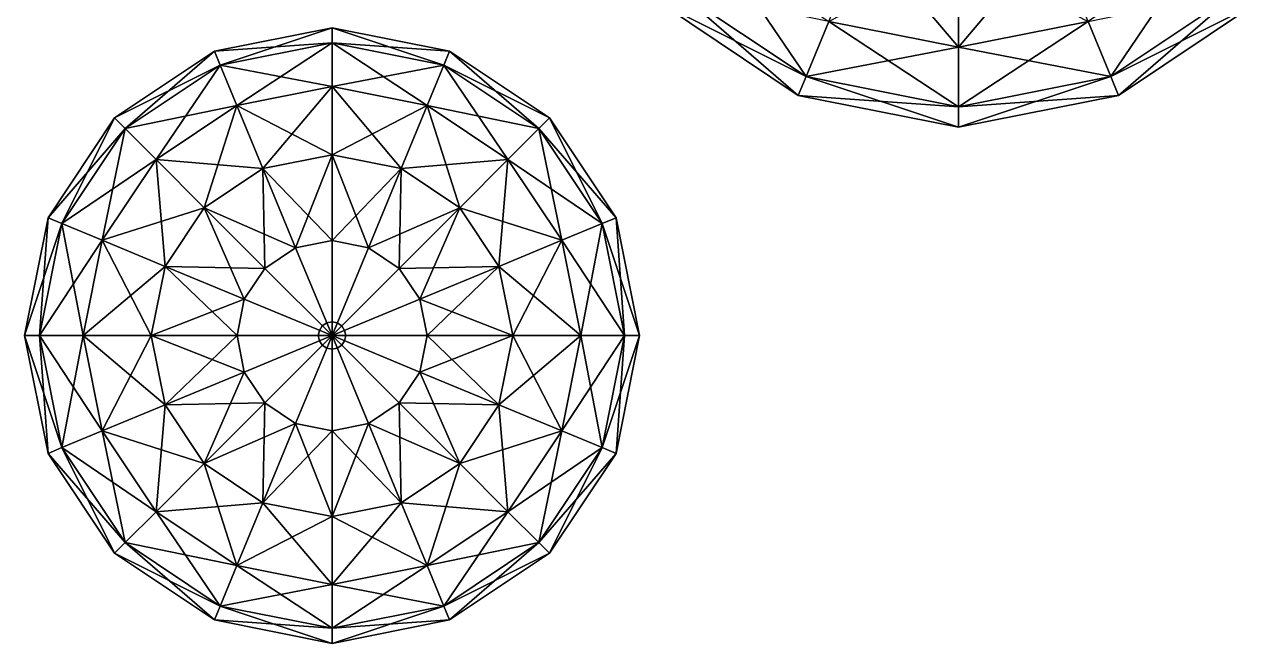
# Model space of a CAD drawing. Header units: metres. Extents: x -32.6 to 43.8, y -33.1 to 27.7.
# Drawn here: x -32.6 to -16.44, y -7.36 to 0.76 of the extents above; entities that cross this region are included whole.
import ezdxf

# ---------------------------------------------------------------- set-up
doc = ezdxf.new("R2010")
doc.units = ezdxf.units.M
for name, color, linetype in [('KMENY', 2, 'CONTINUOUS'), ('STROMY_OKOLI', 3, 'CONTINUOUS'), ('STROMY_ZAMERENE', 4, 'CONTINUOUS')]:
    doc.layers.add(name, color=color, linetype=linetype)

msp = doc.modelspace()

# ---------------------------------------------------------------- linework, layer by layer
at = {"layer": 'KMENY'}
for points in [[(-28.6899, -3.1905), (-28.7289, -3.2488), (-28.7289, -3.2488, 3.2456)], [(-28.6899, -3.1905), (-28.7289, -3.2488, 3.2456), (-28.6899, -3.1905, 3.2456)], [(-28.6315, -3.1514), (-28.6899, -3.1905), (-28.6899, -3.1905, 3.2456)], [(-28.6315, -3.1514), (-28.6899, -3.1905, 3.2456), (-28.6315, -3.1514, 3.2456)], [(-28.5626, -3.1377), (-28.6315, -3.1514), (-28.6315, -3.1514, 3.2456)], [(-28.5626, -3.1377), (-28.6315, -3.1514, 3.2456), (-28.5626, -3.1377, 3.2456)], [(-28.4937, -3.1514), (-28.5626, -3.1377), (-28.5626, -3.1377, 3.2456)], [(-28.4937, -3.1514), (-28.5626, -3.1377, 3.2456), (-28.4937, -3.1514, 3.2456)], [(-28.4353, -3.1905), (-28.4937, -3.1514), (-28.4937, -3.1514, 3.2456)], [(-28.4353, -3.1905), (-28.4937, -3.1514, 3.2456), (-28.4353, -3.1905, 3.2456)], [(-28.3963, -3.2488), (-28.4353, -3.1905), (-28.4353, -3.1905, 3.2456)], [(-28.3963, -3.2488), (-28.4353, -3.1905, 3.2456), (-28.3963, -3.2488, 3.2456)], [(-28.7289, -3.2488), (-28.7426, -3.3177), (-28.7426, -3.3177, 3.2456)], [(-28.7289, -3.2488), (-28.7426, -3.3177, 3.2456), (-28.7289, -3.2488, 3.2456)], [(-28.7426, -3.3177), (-28.7289, -3.3866), (-28.7289, -3.3866, 3.2456)], [(-28.7426, -3.3177), (-28.7289, -3.3866, 3.2456), (-28.7426, -3.3177, 3.2456)], [(-28.7289, -3.3866), (-28.6899, -3.445), (-28.6899, -3.445, 3.2456)], [(-28.7289, -3.3866), (-28.6899, -3.445, 3.2456), (-28.7289, -3.3866, 3.2456)], [(-28.4353, -3.445), (-28.3963, -3.3866), (-28.3963, -3.3866, 3.2456)], [(-28.4353, -3.445), (-28.3963, -3.3866, 3.2456), (-28.4353, -3.445, 3.2456)], [(-28.3826, -3.3177), (-28.3963, -3.2488), (-28.3963, -3.2488, 3.2456)], [(-28.3826, -3.3177), (-28.3963, -3.2488, 3.2456), (-28.3826, -3.3177, 3.2456)], [(-28.3963, -3.3866), (-28.3826, -3.3177), (-28.3826, -3.3177, 3.2456)], [(-28.3963, -3.3866), (-28.3826, -3.3177, 3.2456), (-28.3963, -3.3866, 3.2456)], [(-28.6899, -3.445), (-28.6315, -3.484), (-28.6315, -3.484, 3.2456)], [(-28.6899, -3.445), (-28.6315, -3.484, 3.2456), (-28.6899, -3.445, 3.2456)], [(-28.6315, -3.484), (-28.5626, -3.4977), (-28.5626, -3.4977, 3.2456)], [(-28.6315, -3.484), (-28.5626, -3.4977, 3.2456), (-28.6315, -3.484, 3.2456)], [(-28.5626, -3.4977), (-28.4937, -3.484), (-28.4937, -3.484, 3.2456)], [(-28.5626, -3.4977), (-28.4937, -3.484, 3.2456), (-28.5626, -3.4977, 3.2456)], [(-28.4937, -3.484), (-28.4353, -3.445), (-28.4353, -3.445, 3.2456)], [(-28.4937, -3.484), (-28.4353, -3.445, 3.2456), (-28.4937, -3.484, 3.2456)]]:
    msp.add_3dface(points, dxfattribs=at)
at = {"layer": 'STROMY_OKOLI'}
for points in [[(-28.5626, 0.5236, 6.9171), (-30.1082, 0.4138, 5.669), (-28.5626, 0.7213, 5.669)], [(-28.5626, 0.7213, 5.669), (-30.1082, 0.4138, 5.669), (-30.0326, 0.2312, 4.4209)], [(-28.5626, 0.7213, 5.669), (-30.0326, 0.2312, 4.4209), (-28.5626, 0.5236, 4.4209)], [(-27.0926, 0.2312, 6.9171), (-28.5626, 0.5236, 6.9171), (-28.5626, 0.7213, 5.669)], [(-27.0926, 0.2312, 6.9171), (-28.5626, 0.7213, 5.669), (-27.0169, 0.4138, 5.669)], [(-27.0169, 0.4138, 5.669), (-28.5626, 0.7213, 5.669), (-28.5626, 0.5236, 4.4209)], [(-28.5626, 0.5236, 6.9171), (-30.0326, 0.2312, 6.9171), (-30.1082, 0.4138, 5.669)], [(-28.5626, -0.0501, 8.0431), (-30.0326, 0.2312, 6.9171), (-28.5626, 0.5236, 6.9171)], [(-28.5626, 0.5236, 4.4209), (-30.0326, 0.2312, 4.4209), (-29.813, -0.2989, 3.295)], [(-28.5626, 0.5236, 4.4209), (-29.813, -0.2989, 3.295), (-28.5626, -0.0501, 3.295)], [(-27.3121, -0.2989, 8.0431), (-28.5626, -0.0501, 8.0431), (-28.5626, 0.5236, 6.9171)], [(-27.3121, -0.2989, 8.0431), (-28.5626, 0.5236, 6.9171), (-27.0926, 0.2312, 6.9171)], [(-27.0169, 0.4138, 5.669), (-28.5626, 0.5236, 4.4209), (-27.0926, 0.2312, 4.4209)], [(-27.0926, 0.2312, 4.4209), (-28.5626, 0.5236, 4.4209), (-28.5626, -0.0501, 3.295)], [(-30.0326, 0.2312, 6.9171), (-31.4186, -0.4617, 5.669), (-30.1082, 0.4138, 5.669)], [(-30.1082, 0.4138, 5.669), (-31.4186, -0.4617, 5.669), (-31.2788, -0.6015, 4.4209)], [(-30.1082, 0.4138, 5.669), (-31.2788, -0.6015, 4.4209), (-30.0326, 0.2312, 4.4209)], [(-25.8464, -0.6015, 6.9171), (-27.0926, 0.2312, 6.9171), (-27.0169, 0.4138, 5.669)], [(-25.7066, -0.4617, 5.669), (-27.0169, 0.4138, 5.669), (-27.0926, 0.2312, 4.4209)], [(-25.8464, -0.6015, 6.9171), (-27.0169, 0.4138, 5.669), (-25.7066, -0.4617, 5.669)], [(-30.0326, 0.2312, 6.9171), (-31.2788, -0.6015, 6.9171), (-31.4186, -0.4617, 5.669)], [(-29.813, -0.2989, 8.0431), (-31.2788, -0.6015, 6.9171), (-30.0326, 0.2312, 6.9171)], [(-30.0326, 0.2312, 4.4209), (-31.2788, -0.6015, 4.4209), (-30.8731, -1.0072, 3.295)], [(-30.0326, 0.2312, 4.4209), (-30.8731, -1.0072, 3.295), (-29.813, -0.2989, 3.295)], [(-28.5626, -0.0501, 8.0431), (-29.813, -0.2989, 8.0431), (-30.0326, 0.2312, 6.9171)], [(-27.0926, 0.2312, 4.4209), (-28.5626, -0.0501, 3.295), (-27.3121, -0.2989, 3.295)], [(-26.252, -1.0072, 8.0431), (-27.3121, -0.2989, 8.0431), (-27.0926, 0.2312, 6.9171)], [(-25.8464, -0.6015, 4.4209), (-27.0926, 0.2312, 4.4209), (-27.3121, -0.2989, 3.295)], [(-26.252, -1.0072, 8.0431), (-27.0926, 0.2312, 6.9171), (-25.8464, -0.6015, 6.9171)], [(-25.7066, -0.4617, 5.669), (-27.0926, 0.2312, 4.4209), (-25.8464, -0.6015, 4.4209)], [(-28.5626, -0.9437, 8.9366), (-29.813, -0.2989, 8.0431), (-28.5626, -0.0501, 8.0431)], [(-28.5626, -0.0501, 3.295), (-29.813, -0.2989, 3.295), (-29.4711, -1.1244, 2.4014)], [(-28.5626, -0.0501, 3.295), (-29.4711, -1.1244, 2.4014), (-28.5626, -0.9437, 2.4014)], [(-27.6541, -1.1244, 8.9366), (-28.5626, -0.9437, 8.9366), (-28.5626, -0.0501, 8.0431)], [(-27.6541, -1.1244, 8.9366), (-28.5626, -0.0501, 8.0431), (-27.3121, -0.2989, 8.0431)], [(-27.3121, -0.2989, 3.295), (-28.5626, -0.0501, 3.295), (-28.5626, -0.9437, 2.4014)], [(-29.813, -0.2989, 8.0431), (-30.8731, -1.0072, 8.0431), (-31.2788, -0.6015, 6.9171)], [(-29.4711, -1.1244, 8.9366), (-30.8731, -1.0072, 8.0431), (-29.813, -0.2989, 8.0431)], [(-29.813, -0.2989, 3.295), (-30.8731, -1.0072, 3.295), (-30.2413, -1.639, 2.4014)], [(-29.813, -0.2989, 3.295), (-30.2413, -1.639, 2.4014), (-29.4711, -1.1244, 2.4014)], [(-28.5626, -0.9437, 8.9366), (-29.4711, -1.1244, 8.9366), (-29.813, -0.2989, 8.0431)], [(-27.3121, -0.2989, 3.295), (-28.5626, -0.9437, 2.4014), (-27.6541, -1.1244, 2.4014)], [(-26.8839, -1.639, 8.9366), (-27.6541, -1.1244, 8.9366), (-27.3121, -0.2989, 8.0431)], [(-26.252, -1.0072, 3.295), (-27.3121, -0.2989, 3.295), (-27.6541, -1.1244, 2.4014)], [(-26.8839, -1.639, 8.9366), (-27.3121, -0.2989, 8.0431), (-26.252, -1.0072, 8.0431)], [(-25.8464, -0.6015, 4.4209), (-27.3121, -0.2989, 3.295), (-26.252, -1.0072, 3.295)], [(-31.2788, -0.6015, 6.9171), (-32.2941, -1.7721, 5.669), (-31.4186, -0.4617, 5.669)], [(-31.4186, -0.4617, 5.669), (-32.2941, -1.7721, 5.669), (-32.1115, -1.8477, 4.4209)], [(-31.4186, -0.4617, 5.669), (-32.1115, -1.8477, 4.4209), (-31.2788, -0.6015, 4.4209)], [(-25.0137, -1.8477, 6.9171), (-25.8464, -0.6015, 6.9171), (-25.7066, -0.4617, 5.669)], [(-24.8311, -1.7721, 5.669), (-25.7066, -0.4617, 5.669), (-25.8464, -0.6015, 4.4209)], [(-25.0137, -1.8477, 6.9171), (-25.7066, -0.4617, 5.669), (-24.8311, -1.7721, 5.669)], [(-31.2788, -0.6015, 6.9171), (-32.1115, -1.8477, 6.9171), (-32.2941, -1.7721, 5.669)], [(-30.8731, -1.0072, 8.0431), (-32.1115, -1.8477, 6.9171), (-31.2788, -0.6015, 6.9171)], [(-31.2788, -0.6015, 4.4209), (-32.1115, -1.8477, 4.4209), (-31.5815, -2.0673, 3.295)], [(-31.2788, -0.6015, 4.4209), (-31.5815, -2.0673, 3.295), (-30.8731, -1.0072, 3.295)], [(-25.5437, -2.0673, 8.0431), (-26.252, -1.0072, 8.0431), (-25.8464, -0.6015, 6.9171)], [(-25.0137, -1.8477, 4.4209), (-25.8464, -0.6015, 4.4209), (-26.252, -1.0072, 3.295)], [(-25.5437, -2.0673, 8.0431), (-25.8464, -0.6015, 6.9171), (-25.0137, -1.8477, 6.9171)], [(-24.8311, -1.7721, 5.669), (-25.8464, -0.6015, 4.4209), (-25.0137, -1.8477, 4.4209)], [(-28.5626, -2.0696, 9.5103), (-29.4711, -1.1244, 8.9366), (-28.5626, -0.9437, 8.9366)], [(-28.5626, -0.9437, 2.4014), (-29.4711, -1.1244, 2.4014), (-29.0402, -2.1646, 1.8277)], [(-28.5626, -0.9437, 2.4014), (-29.0402, -2.1646, 1.8277), (-28.5626, -2.0696, 1.8277)], [(-28.085, -2.1646, 9.5103), (-28.5626, -2.0696, 9.5103), (-28.5626, -0.9437, 8.9366)], [(-28.085, -2.1646, 9.5103), (-28.5626, -0.9437, 8.9366), (-27.6541, -1.1244, 8.9366)], [(-27.6541, -1.1244, 2.4014), (-28.5626, -0.9437, 2.4014), (-28.5626, -2.0696, 1.8277)], [(-30.8731, -1.0072, 8.0431), (-31.5815, -2.0673, 8.0431), (-32.1115, -1.8477, 6.9171)], [(-30.2413, -1.639, 8.9366), (-31.5815, -2.0673, 8.0431), (-30.8731, -1.0072, 8.0431)], [(-30.8731, -1.0072, 3.295), (-31.5815, -2.0673, 3.295), (-30.7559, -2.4092, 2.4014)], [(-29.4711, -1.1244, 8.9366), (-30.2413, -1.639, 8.9366), (-30.8731, -1.0072, 8.0431)], [(-30.8731, -1.0072, 3.295), (-30.7559, -2.4092, 2.4014), (-30.2413, -1.639, 2.4014)], [(-29.0402, -2.1646, 9.5103), (-30.2413, -1.639, 8.9366), (-29.4711, -1.1244, 8.9366)], [(-29.4711, -1.1244, 2.4014), (-30.2413, -1.639, 2.4014), (-29.4451, -2.4352, 1.8277)], [(-28.5626, -2.0696, 9.5103), (-29.0402, -2.1646, 9.5103), (-29.4711, -1.1244, 8.9366)], [(-29.4711, -1.1244, 2.4014), (-29.4451, -2.4352, 1.8277), (-29.0402, -2.1646, 1.8277)], [(-27.6541, -1.1244, 2.4014), (-28.5626, -2.0696, 1.8277), (-28.085, -2.1646, 1.8277)], [(-27.68, -2.4352, 9.5103), (-28.085, -2.1646, 9.5103), (-27.6541, -1.1244, 8.9366)], [(-26.8839, -1.639, 2.4014), (-27.6541, -1.1244, 2.4014), (-28.085, -2.1646, 1.8277)], [(-27.68, -2.4352, 9.5103), (-27.6541, -1.1244, 8.9366), (-26.8839, -1.639, 8.9366)], [(-26.252, -1.0072, 3.295), (-27.6541, -1.1244, 2.4014), (-26.8839, -1.639, 2.4014)], [(-26.3692, -2.4092, 8.9366), (-26.8839, -1.639, 8.9366), (-26.252, -1.0072, 8.0431)], [(-25.5437, -2.0673, 3.295), (-26.252, -1.0072, 3.295), (-26.8839, -1.639, 2.4014)], [(-26.3692, -2.4092, 8.9366), (-26.252, -1.0072, 8.0431), (-25.5437, -2.0673, 8.0431)], [(-25.0137, -1.8477, 4.4209), (-26.252, -1.0072, 3.295), (-25.5437, -2.0673, 3.295)], [(-32.1115, -1.8477, 6.9171), (-32.6016, -3.3177, 5.669), (-32.2941, -1.7721, 5.669)], [(-32.2941, -1.7721, 5.669), (-32.6016, -3.3177, 5.669), (-32.4039, -3.3177, 4.4209)], [(-32.2941, -1.7721, 5.669), (-32.4039, -3.3177, 4.4209), (-32.1115, -1.8477, 4.4209)], [(-30.2413, -1.639, 8.9366), (-30.7559, -2.4092, 8.9366), (-31.5815, -2.0673, 8.0431)], [(-29.4451, -2.4352, 9.5103), (-30.7559, -2.4092, 8.9366), (-30.2413, -1.639, 8.9366)], [(-30.2413, -1.639, 2.4014), (-30.7559, -2.4092, 2.4014), (-29.7157, -2.8401, 1.8277)], [(-29.0402, -2.1646, 9.5103), (-29.4451, -2.4352, 9.5103), (-30.2413, -1.639, 8.9366)], [(-30.2413, -1.639, 2.4014), (-29.7157, -2.8401, 1.8277), (-29.4451, -2.4352, 1.8277)], [(-26.8839, -1.639, 2.4014), (-28.085, -2.1646, 1.8277), (-27.68, -2.4352, 1.8277)], [(-27.4095, -2.8401, 9.5103), (-27.68, -2.4352, 9.5103), (-26.8839, -1.639, 8.9366)], [(-26.3692, -2.4092, 2.4014), (-26.8839, -1.639, 2.4014), (-27.68, -2.4352, 1.8277)], [(-27.4095, -2.8401, 9.5103), (-26.8839, -1.639, 8.9366), (-26.3692, -2.4092, 8.9366)], [(-25.5437, -2.0673, 3.295), (-26.8839, -1.639, 2.4014), (-26.3692, -2.4092, 2.4014)], [(-24.7213, -3.3177, 6.9171), (-25.0137, -1.8477, 6.9171), (-24.8311, -1.7721, 5.669)], [(-24.5236, -3.3177, 5.669), (-24.8311, -1.7721, 5.669), (-25.0137, -1.8477, 4.4209)], [(-24.7213, -3.3177, 6.9171), (-24.8311, -1.7721, 5.669), (-24.5236, -3.3177, 5.669)], [(-32.1115, -1.8477, 6.9171), (-32.4039, -3.3177, 6.9171), (-32.6016, -3.3177, 5.669)], [(-31.5815, -2.0673, 8.0431), (-32.4039, -3.3177, 6.9171), (-32.1115, -1.8477, 6.9171)], [(-32.1115, -1.8477, 4.4209), (-32.4039, -3.3177, 4.4209), (-31.8302, -3.3177, 3.295)], [(-32.1115, -1.8477, 4.4209), (-31.8302, -3.3177, 3.295), (-31.5815, -2.0673, 3.295)], [(-25.295, -3.3177, 8.0431), (-25.5437, -2.0673, 8.0431), (-25.0137, -1.8477, 6.9171)], [(-24.7213, -3.3177, 4.4209), (-25.0137, -1.8477, 4.4209), (-25.5437, -2.0673, 3.295)], [(-25.295, -3.3177, 8.0431), (-25.0137, -1.8477, 6.9171), (-24.7213, -3.3177, 6.9171)], [(-24.5236, -3.3177, 5.669), (-25.0137, -1.8477, 4.4209), (-24.7213, -3.3177, 4.4209)], [(-31.5815, -2.0673, 8.0431), (-31.8302, -3.3177, 8.0431), (-32.4039, -3.3177, 6.9171)], [(-30.7559, -2.4092, 8.9366), (-31.8302, -3.3177, 8.0431), (-31.5815, -2.0673, 8.0431)], [(-31.5815, -2.0673, 3.295), (-31.8302, -3.3177, 3.295), (-30.9366, -3.3177, 2.4014)], [(-31.5815, -2.0673, 3.295), (-30.9366, -3.3177, 2.4014), (-30.7559, -2.4092, 2.4014)], [(-28.5626, -3.3177, 9.708), (-29.0402, -2.1646, 9.5103), (-28.5626, -2.0696, 9.5103)], [(-28.5626, -2.0696, 1.8277), (-29.0402, -2.1646, 1.8277), (-28.5626, -3.3177, 1.63)], [(-28.5626, -3.3177, 9.708), (-28.5626, -2.0696, 9.5103), (-28.085, -2.1646, 9.5103)], [(-28.085, -2.1646, 1.8277), (-28.5626, -2.0696, 1.8277), (-28.5626, -3.3177, 1.63)], [(-26.1885, -3.3177, 8.9366), (-26.3692, -2.4092, 8.9366), (-25.5437, -2.0673, 8.0431)], [(-25.295, -3.3177, 3.295), (-25.5437, -2.0673, 3.295), (-26.3692, -2.4092, 2.4014)], [(-26.1885, -3.3177, 8.9366), (-25.5437, -2.0673, 8.0431), (-25.295, -3.3177, 8.0431)], [(-24.7213, -3.3177, 4.4209), (-25.5437, -2.0673, 3.295), (-25.295, -3.3177, 3.295)], [(-28.5626, -3.3177, 9.708), (-29.4451, -2.4352, 9.5103), (-29.0402, -2.1646, 9.5103)], [(-29.0402, -2.1646, 1.8277), (-29.4451, -2.4352, 1.8277), (-28.5626, -3.3177, 1.63)], [(-28.5626, -3.3177, 9.708), (-28.085, -2.1646, 9.5103), (-27.68, -2.4352, 9.5103)], [(-27.68, -2.4352, 1.8277), (-28.085, -2.1646, 1.8277), (-28.5626, -3.3177, 1.63)], [(-30.7559, -2.4092, 8.9366), (-30.9366, -3.3177, 8.9366), (-31.8302, -3.3177, 8.0431)], [(-29.7157, -2.8401, 9.5103), (-30.9366, -3.3177, 8.9366), (-30.7559, -2.4092, 8.9366)], [(-30.7559, -2.4092, 2.4014), (-30.9366, -3.3177, 2.4014), (-29.8107, -3.3177, 1.8277)], [(-29.4451, -2.4352, 9.5103), (-29.7157, -2.8401, 9.5103), (-30.7559, -2.4092, 8.9366)], [(-30.7559, -2.4092, 2.4014), (-29.8107, -3.3177, 1.8277), (-29.7157, -2.8401, 1.8277)], [(-26.3692, -2.4092, 2.4014), (-27.68, -2.4352, 1.8277), (-27.4095, -2.8401, 1.8277)], [(-27.3145, -3.3177, 9.5103), (-27.4095, -2.8401, 9.5103), (-26.3692, -2.4092, 8.9366)], [(-26.1885, -3.3177, 2.4014), (-26.3692, -2.4092, 2.4014), (-27.4095, -2.8401, 1.8277)], [(-27.3145, -3.3177, 9.5103), (-26.3692, -2.4092, 8.9366), (-26.1885, -3.3177, 8.9366)], [(-25.295, -3.3177, 3.295), (-26.3692, -2.4092, 2.4014), (-26.1885, -3.3177, 2.4014)], [(-28.5626, -3.3177, 9.708), (-29.7157, -2.8401, 9.5103), (-29.4451, -2.4352, 9.5103)], [(-29.4451, -2.4352, 1.8277), (-29.7157, -2.8401, 1.8277), (-28.5626, -3.3177, 1.63)], [(-28.5626, -3.3177, 9.708), (-27.68, -2.4352, 9.5103), (-27.4095, -2.8401, 9.5103)], [(-27.4095, -2.8401, 1.8277), (-27.68, -2.4352, 1.8277), (-28.5626, -3.3177, 1.63)], [(-29.7157, -2.8401, 9.5103), (-29.8107, -3.3177, 9.5103), (-30.9366, -3.3177, 8.9366)], [(-28.5626, -3.3177, 9.708), (-29.8107, -3.3177, 9.5103), (-29.7157, -2.8401, 9.5103)], [(-29.7157, -2.8401, 1.8277), (-29.8107, -3.3177, 1.8277), (-28.5626, -3.3177, 1.63)], [(-28.5626, -3.3177, 9.708), (-27.4095, -2.8401, 9.5103), (-27.3145, -3.3177, 9.5103)], [(-27.3145, -3.3177, 1.8277), (-27.4095, -2.8401, 1.8277), (-28.5626, -3.3177, 1.63)], [(-26.1885, -3.3177, 2.4014), (-27.4095, -2.8401, 1.8277), (-27.3145, -3.3177, 1.8277)], [(-32.4039, -3.3177, 6.9171), (-32.2941, -4.8634, 5.669), (-32.6016, -3.3177, 5.669)], [(-32.6016, -3.3177, 5.669), (-32.2941, -4.8634, 5.669), (-32.1115, -4.7877, 4.4209)], [(-32.6016, -3.3177, 5.669), (-32.1115, -4.7877, 4.4209), (-32.4039, -3.3177, 4.4209)], [(-31.8302, -3.3177, 8.0431), (-32.1115, -4.7877, 6.9171), (-32.4039, -3.3177, 6.9171)], [(-32.4039, -3.3177, 6.9171), (-32.1115, -4.7877, 6.9171), (-32.2941, -4.8634, 5.669)], [(-32.4039, -3.3177, 4.4209), (-32.1115, -4.7877, 4.4209), (-31.5815, -4.5682, 3.295)], [(-32.4039, -3.3177, 4.4209), (-31.5815, -4.5682, 3.295), (-31.8302, -3.3177, 3.295)], [(-31.8302, -3.3177, 8.0431), (-31.5815, -4.5682, 8.0431), (-32.1115, -4.7877, 6.9171)], [(-30.9366, -3.3177, 8.9366), (-31.5815, -4.5682, 8.0431), (-31.8302, -3.3177, 8.0431)], [(-31.8302, -3.3177, 3.295), (-31.5815, -4.5682, 3.295), (-30.7559, -4.2262, 2.4014)], [(-31.8302, -3.3177, 3.295), (-30.7559, -4.2262, 2.4014), (-30.9366, -3.3177, 2.4014)], [(-30.9366, -3.3177, 8.9366), (-30.7559, -4.2262, 8.9366), (-31.5815, -4.5682, 8.0431)], [(-29.8107, -3.3177, 9.5103), (-30.7559, -4.2262, 8.9366), (-30.9366, -3.3177, 8.9366)], [(-30.9366, -3.3177, 2.4014), (-30.7559, -4.2262, 2.4014), (-29.7157, -3.7954, 1.8277)], [(-30.9366, -3.3177, 2.4014), (-29.7157, -3.7954, 1.8277), (-29.8107, -3.3177, 1.8277)], [(-29.8107, -3.3177, 9.5103), (-29.7157, -3.7954, 9.5103), (-30.7559, -4.2262, 8.9366)], [(-28.5626, -3.3177, 9.708), (-29.7157, -3.7954, 9.5103), (-29.8107, -3.3177, 9.5103)], [(-29.8107, -3.3177, 1.8277), (-29.7157, -3.7954, 1.8277), (-28.5626, -3.3177, 1.63)], [(-28.5626, -3.3177, 9.708), (-29.4451, -4.2003, 9.5103), (-29.7157, -3.7954, 9.5103)], [(-29.7157, -3.7954, 1.8277), (-29.4451, -4.2003, 1.8277), (-28.5626, -3.3177, 1.63)], [(-28.5626, -3.3177, 9.708), (-29.0402, -4.4708, 9.5103), (-29.4451, -4.2003, 9.5103)], [(-29.4451, -4.2003, 1.8277), (-29.0402, -4.4708, 1.8277), (-28.5626, -3.3177, 1.63)], [(-28.5626, -3.3177, 9.708), (-28.5626, -4.5658, 9.5103), (-29.0402, -4.4708, 9.5103)], [(-29.0402, -4.4708, 1.8277), (-28.5626, -4.5658, 1.8277), (-28.5626, -3.3177, 1.63)], [(-28.5626, -3.3177, 9.708), (-28.085, -4.4708, 9.5103), (-28.5626, -4.5658, 9.5103)], [(-28.5626, -3.3177, 9.708), (-27.68, -4.2003, 9.5103), (-28.085, -4.4708, 9.5103)], [(-28.5626, -3.3177, 9.708), (-27.4095, -3.7954, 9.5103), (-27.68, -4.2003, 9.5103)], [(-28.5626, -3.3177, 9.708), (-27.3145, -3.3177, 9.5103), (-27.4095, -3.7954, 9.5103)], [(-28.5626, -4.5658, 1.8277), (-28.085, -4.4708, 1.8277), (-28.5626, -3.3177, 1.63)], [(-28.085, -4.4708, 1.8277), (-27.68, -4.2003, 1.8277), (-28.5626, -3.3177, 1.63)], [(-27.68, -4.2003, 1.8277), (-27.4095, -3.7954, 1.8277), (-28.5626, -3.3177, 1.63)], [(-27.4095, -3.7954, 1.8277), (-27.3145, -3.3177, 1.8277), (-28.5626, -3.3177, 1.63)], [(-27.4095, -3.7954, 9.5103), (-27.3145, -3.3177, 9.5103), (-26.1885, -3.3177, 8.9366)], [(-27.4095, -3.7954, 9.5103), (-26.1885, -3.3177, 8.9366), (-26.3692, -4.2262, 8.9366)], [(-26.3692, -4.2262, 2.4014), (-27.3145, -3.3177, 1.8277), (-27.4095, -3.7954, 1.8277)], [(-26.3692, -4.2262, 2.4014), (-26.1885, -3.3177, 2.4014), (-27.3145, -3.3177, 1.8277)], [(-26.3692, -4.2262, 8.9366), (-26.1885, -3.3177, 8.9366), (-25.295, -3.3177, 8.0431)], [(-26.3692, -4.2262, 8.9366), (-25.295, -3.3177, 8.0431), (-25.5437, -4.5682, 8.0431)], [(-25.5437, -4.5682, 3.295), (-26.1885, -3.3177, 2.4014), (-26.3692, -4.2262, 2.4014)], [(-25.5437, -4.5682, 3.295), (-25.295, -3.3177, 3.295), (-26.1885, -3.3177, 2.4014)], [(-25.5437, -4.5682, 8.0431), (-25.295, -3.3177, 8.0431), (-24.7213, -3.3177, 6.9171)], [(-25.5437, -4.5682, 8.0431), (-24.7213, -3.3177, 6.9171), (-25.0137, -4.7877, 6.9171)], [(-25.0137, -4.7877, 4.4209), (-25.295, -3.3177, 3.295), (-25.5437, -4.5682, 3.295)], [(-25.0137, -4.7877, 4.4209), (-24.7213, -3.3177, 4.4209), (-25.295, -3.3177, 3.295)], [(-25.0137, -4.7877, 6.9171), (-24.7213, -3.3177, 6.9171), (-24.5236, -3.3177, 5.669)], [(-25.0137, -4.7877, 6.9171), (-24.5236, -3.3177, 5.669), (-24.8311, -4.8634, 5.669)], [(-24.8311, -4.8634, 5.669), (-24.7213, -3.3177, 4.4209), (-25.0137, -4.7877, 4.4209)], [(-24.8311, -4.8634, 5.669), (-24.5236, -3.3177, 5.669), (-24.7213, -3.3177, 4.4209)], [(-29.7157, -3.7954, 9.5103), (-30.2413, -4.9964, 8.9366), (-30.7559, -4.2262, 8.9366)], [(-30.7559, -4.2262, 2.4014), (-29.4451, -4.2003, 1.8277), (-29.7157, -3.7954, 1.8277)], [(-29.7157, -3.7954, 9.5103), (-29.4451, -4.2003, 9.5103), (-30.2413, -4.9964, 8.9366)], [(-27.68, -4.2003, 9.5103), (-27.4095, -3.7954, 9.5103), (-26.3692, -4.2262, 8.9366)], [(-26.8839, -4.9964, 2.4014), (-27.4095, -3.7954, 1.8277), (-27.68, -4.2003, 1.8277)], [(-26.8839, -4.9964, 2.4014), (-26.3692, -4.2262, 2.4014), (-27.4095, -3.7954, 1.8277)], [(-30.7559, -4.2262, 2.4014), (-30.2413, -4.9964, 2.4014), (-29.4451, -4.2003, 1.8277)], [(-29.4451, -4.2003, 9.5103), (-29.4711, -5.5111, 8.9366), (-30.2413, -4.9964, 8.9366)], [(-30.2413, -4.9964, 2.4014), (-29.0402, -4.4708, 1.8277), (-29.4451, -4.2003, 1.8277)], [(-29.4451, -4.2003, 9.5103), (-29.0402, -4.4708, 9.5103), (-29.4711, -5.5111, 8.9366)], [(-28.085, -4.4708, 9.5103), (-27.68, -4.2003, 9.5103), (-26.8839, -4.9964, 8.9366)], [(-27.6541, -5.5111, 2.4014), (-27.68, -4.2003, 1.8277), (-28.085, -4.4708, 1.8277)], [(-27.68, -4.2003, 9.5103), (-26.3692, -4.2262, 8.9366), (-26.8839, -4.9964, 8.9366)], [(-27.6541, -5.5111, 2.4014), (-26.8839, -4.9964, 2.4014), (-27.68, -4.2003, 1.8277)], [(-30.7559, -4.2262, 8.9366), (-30.8731, -5.6283, 8.0431), (-31.5815, -4.5682, 8.0431)], [(-31.5815, -4.5682, 3.295), (-30.2413, -4.9964, 2.4014), (-30.7559, -4.2262, 2.4014)], [(-30.7559, -4.2262, 8.9366), (-30.2413, -4.9964, 8.9366), (-30.8731, -5.6283, 8.0431)], [(-26.8839, -4.9964, 8.9366), (-26.3692, -4.2262, 8.9366), (-25.5437, -4.5682, 8.0431)], [(-26.252, -5.6283, 3.295), (-26.3692, -4.2262, 2.4014), (-26.8839, -4.9964, 2.4014)], [(-26.252, -5.6283, 3.295), (-25.5437, -4.5682, 3.295), (-26.3692, -4.2262, 2.4014)], [(-30.2413, -4.9964, 2.4014), (-29.4711, -5.5111, 2.4014), (-29.0402, -4.4708, 1.8277)], [(-29.0402, -4.4708, 9.5103), (-28.5626, -5.6918, 8.9366), (-29.4711, -5.5111, 8.9366)], [(-29.4711, -5.5111, 2.4014), (-28.5626, -4.5658, 1.8277), (-29.0402, -4.4708, 1.8277)], [(-29.0402, -4.4708, 9.5103), (-28.5626, -4.5658, 9.5103), (-28.5626, -5.6918, 8.9366)], [(-28.5626, -4.5658, 9.5103), (-28.085, -4.4708, 9.5103), (-27.6541, -5.5111, 8.9366)], [(-28.5626, -5.6918, 2.4014), (-27.6541, -5.5111, 2.4014), (-28.085, -4.4708, 1.8277)], [(-28.5626, -5.6918, 2.4014), (-28.085, -4.4708, 1.8277), (-28.5626, -4.5658, 1.8277)], [(-28.085, -4.4708, 9.5103), (-26.8839, -4.9964, 8.9366), (-27.6541, -5.5111, 8.9366)], [(-31.5815, -4.5682, 8.0431), (-31.2788, -6.0339, 6.9171), (-32.1115, -4.7877, 6.9171)], [(-32.1115, -4.7877, 4.4209), (-30.8731, -5.6283, 3.295), (-31.5815, -4.5682, 3.295)], [(-31.5815, -4.5682, 8.0431), (-30.8731, -5.6283, 8.0431), (-31.2788, -6.0339, 6.9171)], [(-31.5815, -4.5682, 3.295), (-30.8731, -5.6283, 3.295), (-30.2413, -4.9964, 2.4014)], [(-29.4711, -5.5111, 2.4014), (-28.5626, -5.6918, 2.4014), (-28.5626, -4.5658, 1.8277)], [(-28.5626, -4.5658, 9.5103), (-27.6541, -5.5111, 8.9366), (-28.5626, -5.6918, 8.9366)], [(-26.8839, -4.9964, 8.9366), (-25.5437, -4.5682, 8.0431), (-26.252, -5.6283, 8.0431)], [(-26.252, -5.6283, 8.0431), (-25.5437, -4.5682, 8.0431), (-25.0137, -4.7877, 6.9171)], [(-25.8464, -6.0339, 4.4209), (-25.5437, -4.5682, 3.295), (-26.252, -5.6283, 3.295)], [(-25.8464, -6.0339, 4.4209), (-25.0137, -4.7877, 4.4209), (-25.5437, -4.5682, 3.295)], [(-32.1115, -4.7877, 6.9171), (-31.4186, -6.1737, 5.669), (-32.2941, -4.8634, 5.669)], [(-32.2941, -4.8634, 5.669), (-31.2788, -6.0339, 4.4209), (-32.1115, -4.7877, 4.4209)], [(-32.1115, -4.7877, 6.9171), (-31.2788, -6.0339, 6.9171), (-31.4186, -6.1737, 5.669)], [(-32.1115, -4.7877, 4.4209), (-31.2788, -6.0339, 4.4209), (-30.8731, -5.6283, 3.295)], [(-26.252, -5.6283, 8.0431), (-25.0137, -4.7877, 6.9171), (-25.8464, -6.0339, 6.9171)], [(-25.8464, -6.0339, 6.9171), (-25.0137, -4.7877, 6.9171), (-24.8311, -4.8634, 5.669)], [(-25.7066, -6.1737, 5.669), (-25.0137, -4.7877, 4.4209), (-25.8464, -6.0339, 4.4209)], [(-25.7066, -6.1737, 5.669), (-24.8311, -4.8634, 5.669), (-25.0137, -4.7877, 4.4209)], [(-32.2941, -4.8634, 5.669), (-31.4186, -6.1737, 5.669), (-31.2788, -6.0339, 4.4209)], [(-30.2413, -4.9964, 8.9366), (-29.813, -6.3366, 8.0431), (-30.8731, -5.6283, 8.0431)], [(-30.8731, -5.6283, 3.295), (-29.4711, -5.5111, 2.4014), (-30.2413, -4.9964, 2.4014)], [(-30.2413, -4.9964, 8.9366), (-29.4711, -5.5111, 8.9366), (-29.813, -6.3366, 8.0431)], [(-27.6541, -5.5111, 8.9366), (-26.8839, -4.9964, 8.9366), (-26.252, -5.6283, 8.0431)], [(-27.3121, -6.3366, 3.295), (-26.8839, -4.9964, 2.4014), (-27.6541, -5.5111, 2.4014)], [(-27.3121, -6.3366, 3.295), (-26.252, -5.6283, 3.295), (-26.8839, -4.9964, 2.4014)], [(-25.8464, -6.0339, 6.9171), (-24.8311, -4.8634, 5.669), (-25.7066, -6.1737, 5.669)], [(-30.8731, -5.6283, 8.0431), (-30.0326, -6.8666, 6.9171), (-31.2788, -6.0339, 6.9171)], [(-31.2788, -6.0339, 4.4209), (-29.813, -6.3366, 3.295), (-30.8731, -5.6283, 3.295)], [(-30.8731, -5.6283, 3.295), (-29.813, -6.3366, 3.295), (-29.4711, -5.5111, 2.4014)], [(-30.8731, -5.6283, 8.0431), (-29.813, -6.3366, 8.0431), (-30.0326, -6.8666, 6.9171)], [(-29.4711, -5.5111, 8.9366), (-28.5626, -6.5853, 8.0431), (-29.813, -6.3366, 8.0431)], [(-29.813, -6.3366, 3.295), (-28.5626, -5.6918, 2.4014), (-29.4711, -5.5111, 2.4014)], [(-29.4711, -5.5111, 8.9366), (-28.5626, -5.6918, 8.9366), (-28.5626, -6.5853, 8.0431)], [(-28.5626, -5.6918, 8.9366), (-27.6541, -5.5111, 8.9366), (-27.3121, -6.3366, 8.0431)], [(-28.5626, -6.5853, 3.295), (-27.3121, -6.3366, 3.295), (-27.6541, -5.5111, 2.4014)], [(-28.5626, -6.5853, 3.295), (-27.6541, -5.5111, 2.4014), (-28.5626, -5.6918, 2.4014)], [(-27.6541, -5.5111, 8.9366), (-26.252, -5.6283, 8.0431), (-27.3121, -6.3366, 8.0431)], [(-27.3121, -6.3366, 8.0431), (-26.252, -5.6283, 8.0431), (-25.8464, -6.0339, 6.9171)], [(-27.0926, -6.8666, 4.4209), (-26.252, -5.6283, 3.295), (-27.3121, -6.3366, 3.295)], [(-27.0926, -6.8666, 4.4209), (-25.8464, -6.0339, 4.4209), (-26.252, -5.6283, 3.295)], [(-29.813, -6.3366, 3.295), (-28.5626, -6.5853, 3.295), (-28.5626, -5.6918, 2.4014)], [(-28.5626, -5.6918, 8.9366), (-27.3121, -6.3366, 8.0431), (-28.5626, -6.5853, 8.0431)], [(-31.2788, -6.0339, 6.9171), (-30.1082, -7.0493, 5.669), (-31.4186, -6.1737, 5.669)], [(-31.4186, -6.1737, 5.669), (-30.0326, -6.8666, 4.4209), (-31.2788, -6.0339, 4.4209)], [(-31.2788, -6.0339, 6.9171), (-30.0326, -6.8666, 6.9171), (-30.1082, -7.0493, 5.669)], [(-31.2788, -6.0339, 4.4209), (-30.0326, -6.8666, 4.4209), (-29.813, -6.3366, 3.295)], [(-27.3121, -6.3366, 8.0431), (-25.8464, -6.0339, 6.9171), (-27.0926, -6.8666, 6.9171)], [(-27.0926, -6.8666, 6.9171), (-25.8464, -6.0339, 6.9171), (-25.7066, -6.1737, 5.669)], [(-27.0169, -7.0493, 5.669), (-25.8464, -6.0339, 4.4209), (-27.0926, -6.8666, 4.4209)], [(-27.0169, -7.0493, 5.669), (-25.7066, -6.1737, 5.669), (-25.8464, -6.0339, 4.4209)], [(-31.4186, -6.1737, 5.669), (-30.1082, -7.0493, 5.669), (-30.0326, -6.8666, 4.4209)], [(-27.0926, -6.8666, 6.9171), (-25.7066, -6.1737, 5.669), (-27.0169, -7.0493, 5.669)], [(-29.813, -6.3366, 8.0431), (-28.5626, -7.159, 6.9171), (-30.0326, -6.8666, 6.9171)], [(-30.0326, -6.8666, 4.4209), (-28.5626, -6.5853, 3.295), (-29.813, -6.3366, 3.295)], [(-29.813, -6.3366, 8.0431), (-28.5626, -6.5853, 8.0431), (-28.5626, -7.159, 6.9171)], [(-28.5626, -6.5853, 8.0431), (-27.3121, -6.3366, 8.0431), (-27.0926, -6.8666, 6.9171)], [(-28.5626, -7.159, 4.4209), (-27.0926, -6.8666, 4.4209), (-27.3121, -6.3366, 3.295)], [(-28.5626, -7.159, 4.4209), (-27.3121, -6.3366, 3.295), (-28.5626, -6.5853, 3.295)], [(-30.0326, -6.8666, 4.4209), (-28.5626, -7.159, 4.4209), (-28.5626, -6.5853, 3.295)], [(-28.5626, -6.5853, 8.0431), (-27.0926, -6.8666, 6.9171), (-28.5626, -7.159, 6.9171)], [(-30.0326, -6.8666, 6.9171), (-28.5626, -7.3567, 5.669), (-30.1082, -7.0493, 5.669)], [(-30.1082, -7.0493, 5.669), (-28.5626, -7.159, 4.4209), (-30.0326, -6.8666, 4.4209)], [(-30.0326, -6.8666, 6.9171), (-28.5626, -7.159, 6.9171), (-28.5626, -7.3567, 5.669)], [(-28.5626, -7.159, 6.9171), (-27.0926, -6.8666, 6.9171), (-27.0169, -7.0493, 5.669)], [(-28.5626, -7.3567, 5.669), (-27.0169, -7.0493, 5.669), (-27.0926, -6.8666, 4.4209)], [(-28.5626, -7.3567, 5.669), (-27.0926, -6.8666, 4.4209), (-28.5626, -7.159, 4.4209)], [(-30.1082, -7.0493, 5.669), (-28.5626, -7.3567, 5.669), (-28.5626, -7.159, 4.4209)], [(-28.5626, -7.159, 6.9171), (-27.0169, -7.0493, 5.669), (-28.5626, -7.3567, 5.669)]]:
    msp.add_3dface(points, dxfattribs=at)
at = {"layer": 'STROMY_ZAMERENE'}
for points in [[(-21.5697, 1.9294, 11.5396), (-20.3325, 0.4666, 10.3228), (-22.0353, 0.8053, 10.3228)], [(-21.5697, 1.9294, 11.5396), (-20.3325, 1.6834, 11.5396), (-20.3325, 0.4666, 10.3228)], [(-20.3325, 0.4666, 3.8572), (-18.6298, 0.8053, 3.8572), (-19.0954, 1.9294, 2.6404)], [(-20.3325, 0.4666, 3.8572), (-19.0954, 1.9294, 2.6404), (-20.3325, 1.6834, 2.6404)], [(-23.4789, 1.7698, 10.3228), (-22.3343, 0.0835, 8.7896), (-24.0313, 1.2174, 8.7896)], [(-23.4789, 1.7698, 10.3228), (-22.0353, 0.8053, 10.3228), (-22.3343, 0.0835, 8.7896)], [(-22.0353, 0.8053, 3.8572), (-20.3325, 0.4666, 3.8572), (-20.3325, 1.6834, 2.6404)], [(-20.3325, 1.6834, 11.5396), (-18.6298, 0.8053, 10.3228), (-20.3325, 0.4666, 10.3228)], [(-18.3308, 0.0835, 5.3904), (-17.1862, 1.7698, 3.8572), (-18.6298, 0.8053, 3.8572)], [(-18.3308, 0.0835, 5.3904), (-16.6338, 1.2174, 5.3904), (-17.1862, 1.7698, 3.8572)], [(-24.0313, 1.2174, 8.7896), (-22.4373, -0.1652, 7.09), (-24.2216, 1.0271, 7.09)], [(-24.2216, 1.0271, 7.09), (-22.3343, 0.0835, 5.3904), (-24.0313, 1.2174, 5.3904)], [(-24.0313, 1.2174, 8.7896), (-22.3343, 0.0835, 8.7896), (-22.4373, -0.1652, 7.09)], [(-24.0313, 1.2174, 5.3904), (-22.3343, 0.0835, 5.3904), (-22.0353, 0.8053, 3.8572)], [(-18.6298, 0.8053, 10.3228), (-16.6338, 1.2174, 8.7896), (-18.3308, 0.0835, 8.7896)], [(-18.3308, 0.0835, 8.7896), (-16.6338, 1.2174, 8.7896), (-16.4435, 1.0271, 7.09)], [(-18.2278, -0.1652, 7.09), (-16.6338, 1.2174, 5.3904), (-18.3308, 0.0835, 5.3904)], [(-18.2278, -0.1652, 7.09), (-16.4435, 1.0271, 7.09), (-16.6338, 1.2174, 5.3904)], [(-24.2216, 1.0271, 7.09), (-22.4373, -0.1652, 7.09), (-22.3343, 0.0835, 5.3904)], [(-18.3308, 0.0835, 8.7896), (-16.4435, 1.0271, 7.09), (-18.2278, -0.1652, 7.09)], [(-22.0353, 0.8053, 10.3228), (-20.3325, -0.3146, 8.7896), (-22.3343, 0.0835, 8.7896)], [(-22.3343, 0.0835, 5.3904), (-20.3325, 0.4666, 3.8572), (-22.0353, 0.8053, 3.8572)], [(-22.0353, 0.8053, 10.3228), (-20.3325, 0.4666, 10.3228), (-20.3325, -0.3146, 8.7896)], [(-20.3325, 0.4666, 10.3228), (-18.6298, 0.8053, 10.3228), (-18.3308, 0.0835, 8.7896)], [(-20.3325, -0.3146, 5.3904), (-18.3308, 0.0835, 5.3904), (-18.6298, 0.8053, 3.8572)], [(-20.3325, -0.3146, 5.3904), (-18.6298, 0.8053, 3.8572), (-20.3325, 0.4666, 3.8572)], [(-22.3343, 0.0835, 5.3904), (-20.3325, -0.3146, 5.3904), (-20.3325, 0.4666, 3.8572)], [(-20.3325, 0.4666, 10.3228), (-18.3308, 0.0835, 8.7896), (-20.3325, -0.3146, 8.7896)], [(-22.3343, 0.0835, 8.7896), (-20.3325, -0.5838, 7.09), (-22.4373, -0.1652, 7.09)], [(-22.4373, -0.1652, 7.09), (-20.3325, -0.3146, 5.3904), (-22.3343, 0.0835, 5.3904)], [(-22.3343, 0.0835, 8.7896), (-20.3325, -0.3146, 8.7896), (-20.3325, -0.5838, 7.09)], [(-20.3325, -0.3146, 8.7896), (-18.3308, 0.0835, 8.7896), (-18.2278, -0.1652, 7.09)], [(-20.3325, -0.5838, 7.09), (-18.2278, -0.1652, 7.09), (-18.3308, 0.0835, 5.3904)], [(-20.3325, -0.5838, 7.09), (-18.3308, 0.0835, 5.3904), (-20.3325, -0.3146, 5.3904)], [(-22.4373, -0.1652, 7.09), (-20.3325, -0.5838, 7.09), (-20.3325, -0.3146, 5.3904)], [(-20.3325, -0.3146, 8.7896), (-18.2278, -0.1652, 7.09), (-20.3325, -0.5838, 7.09)]]:
    msp.add_3dface(points, dxfattribs=at)

doc.saveas('drawing.dxf')
